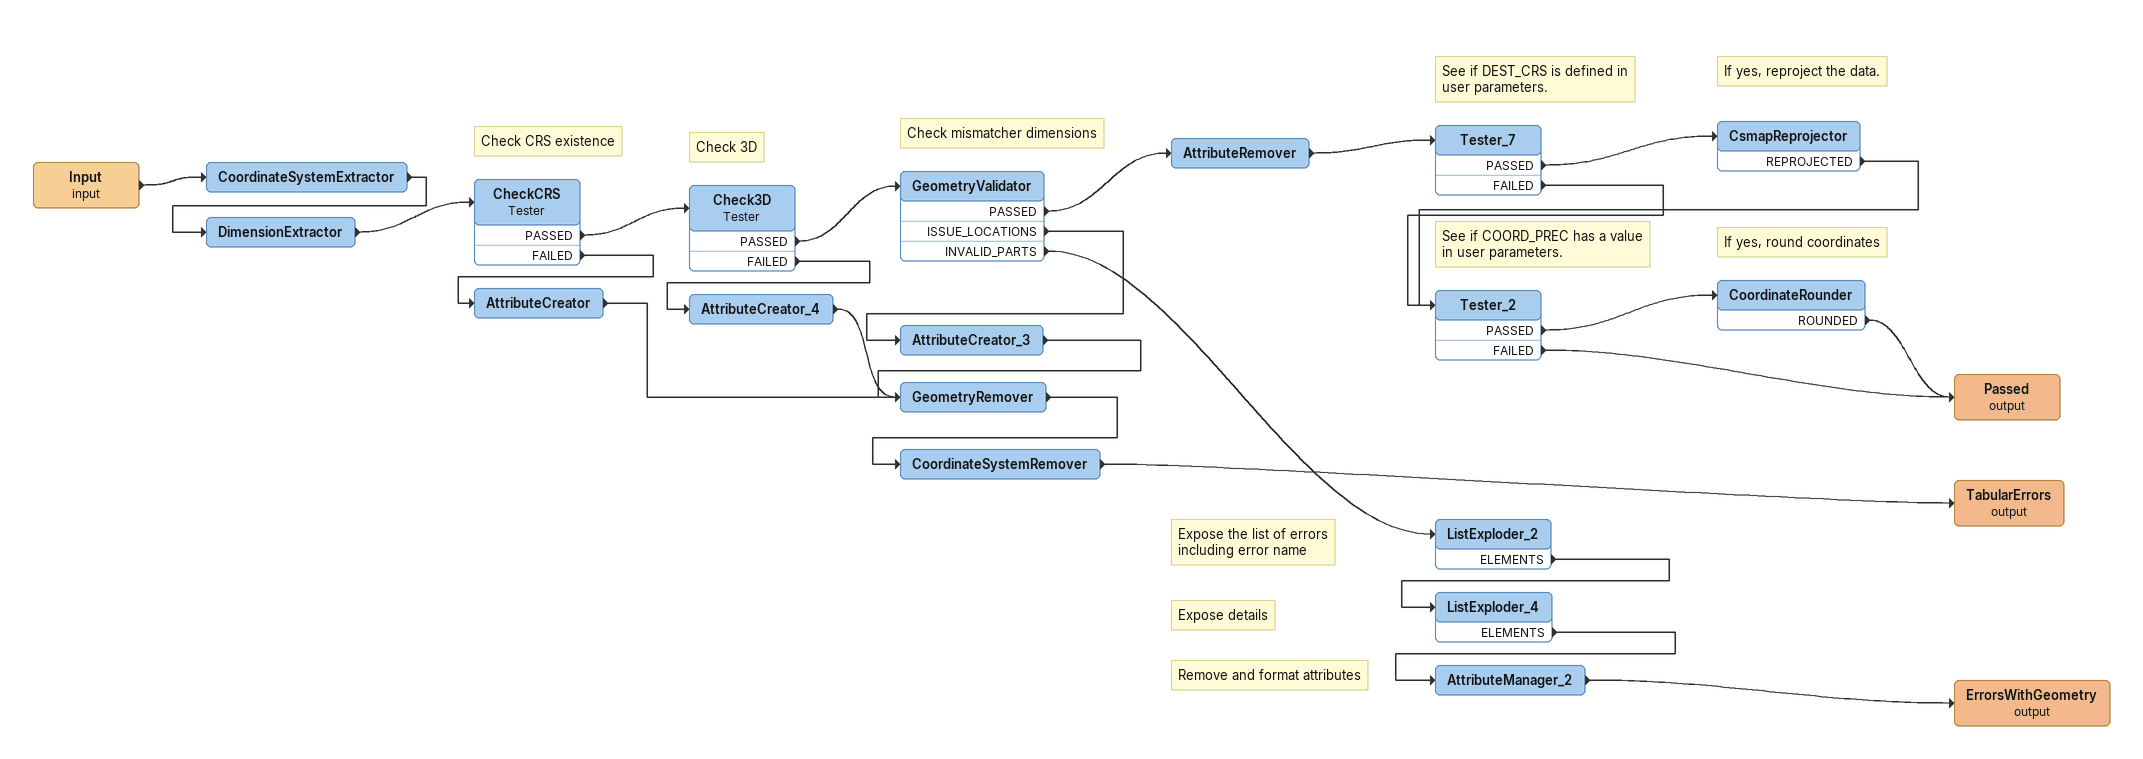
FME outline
Input (input)
    -> CoordinateSystemExtractor
CoordinateSystemExtractor
    -> DimensionExtractor
DimensionExtractor
    -> CheckCRS
Note: Check CRS existence
CheckCRS: Tester
    PASSED -> Check3D
    FAILED -> AttributeCreator
Note: Check 3D
Check3D: Tester
    PASSED -> GeometryValidator
    FAILED -> AttributeCreator_4
Note: Check mismatcher dimensions
GeometryValidator
    PASSED -> AttributeRemover
    ISSUE_LOCATIONS -> AttributeCreator_3
    INVALID_PARTS -> ListExploder_2
AttributeRemover
    -> Tester_7
Note: See if DEST_CRS is defined in user parameters.
Tester_7
    PASSED -> CsmapReprojector
    FAILED -> Tester_2
Note: If yes, reproject the data.
CsmapReprojector
    REPROJECTED -> Tester_2
Note: See if COORD_PREC has a value in user parameters.
Tester_2
    PASSED -> CoordinateRounder
    FAILED -> Passed (output)
Note: If yes, round coordinates
CoordinateRounder
    ROUNDED -> Passed (output)
Passed (output)
AttributeCreator_3
    -> GeometryRemover
Note: Expose the list of errors including error name
ListExploder_2
    ELEMENTS -> ListExploder_4
Note: Expose details
ListExploder_4
    ELEMENTS -> AttributeManager_2
Note: Remove and format attributes
AttributeManager_2
    -> ErrorsWithGeometry (output)
ErrorsWithGeometry (output)
AttributeCreator_4
    -> GeometryRemover
AttributeCreator
    -> GeometryRemover
GeometryRemover
    -> CoordinateSystemRemover
CoordinateSystemRemover
    -> TabularErrors (output)
TabularErrors (output)
